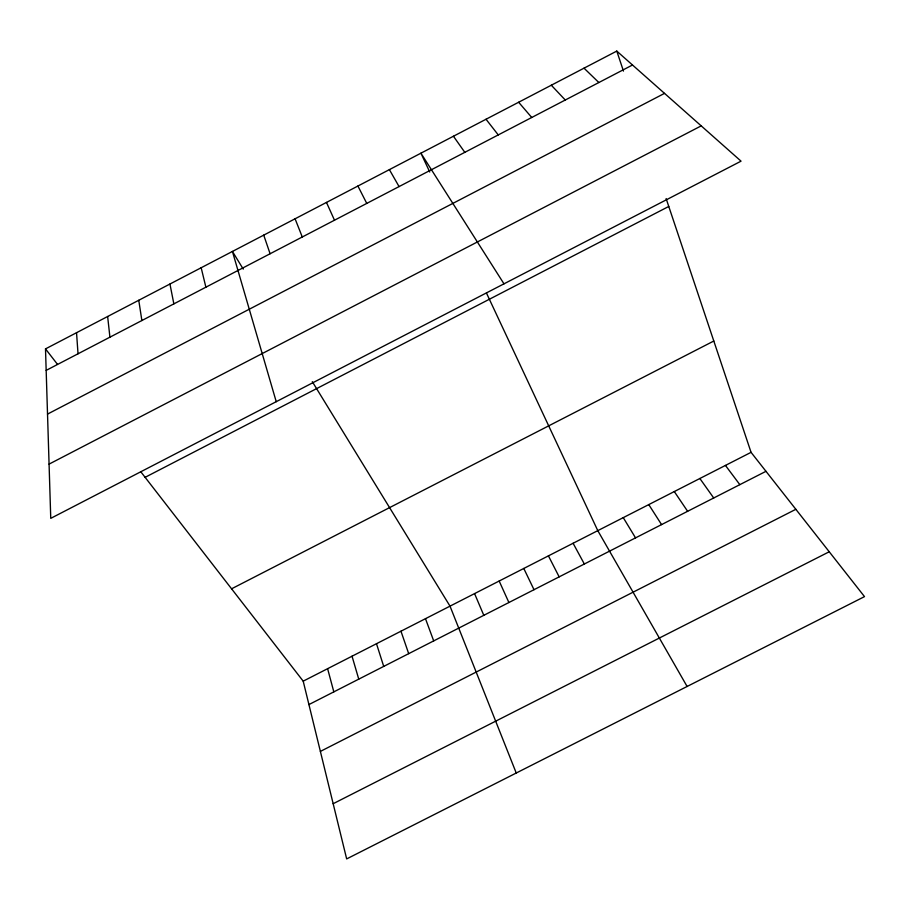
<?xml version="1.0" encoding="UTF-8"?>
<svg xmlns="http://www.w3.org/2000/svg" width="910" height="910" viewBox="0 0 910 910"><rect width="100%" height="100%" fill="white"/><g stroke="black" fill="none" stroke-linecap="round" stroke-linejoin="round"><path stroke-width="1.36" d="M45.5 348.894L616.787 51.085L741.047 161.161L50.755 518.359L45.5 348.894L57.467 364.318M46.171 370.381L632.495 65.008M47.525 414.096L664.516 93.377M49.072 464.123L701.212 125.876M145.111 477.329L668.77 206.456M231.572 588.804L713.804 341.022M303.201 681.158L751.057 452.338L864.5 596.619L346.664 858.915L303.201 681.158L140.902 471.892M308.922 704.579L765.981 471.312M320.377 751.41L795.852 509.304M333.162 803.712L829.226 551.767M584.015 68.17L598.86 82.526M551.301 85.221L565.281 100.02M518.643 102.25L531.747 117.481M486.02 119.255L498.259 134.93M725.441 465.42L739.83 484.655M699.858 478.501L713.713 497.986M453.442 136.238L464.817 152.345M674.299 491.559L687.63 511.306M648.762 504.595L661.57 524.604M503.981 283.84L420.921 153.187L429.736 172.001M243.254 269.11L232.425 251.444L276.231 401.685M312.312 381.665L450.018 606.151L516.243 773.022M623.259 517.631L635.544 537.878M687.107 686.47L597.79 530.644L486.475 293.077M389.389 169.624L399.069 186.584M573.095 543.259L584.345 564.018M548.423 555.862L559.161 576.86M357.914 186.038L366.764 203.408M523.785 568.454L534.011 589.703M499.169 581.035L508.895 602.522M326.474 202.418L334.493 220.209M474.576 593.604L483.801 615.331M295.079 218.787L302.279 236.998M425.482 618.686L433.695 640.89M400.969 631.21L408.692 653.664M263.729 235.133L270.099 253.754M616.787 51.085L623.475 71.094M666.131 198.573L751.057 452.338M376.49 643.711L383.713 666.404M352.034 656.212L358.756 679.144M327.611 668.691L333.822 691.862M201.167 267.745L205.887 287.196M169.942 284.022L173.856 303.872M138.764 300.277L141.869 320.536M107.642 316.498L109.917 337.178M76.542 332.707L78.021 353.785"/></g></svg>
